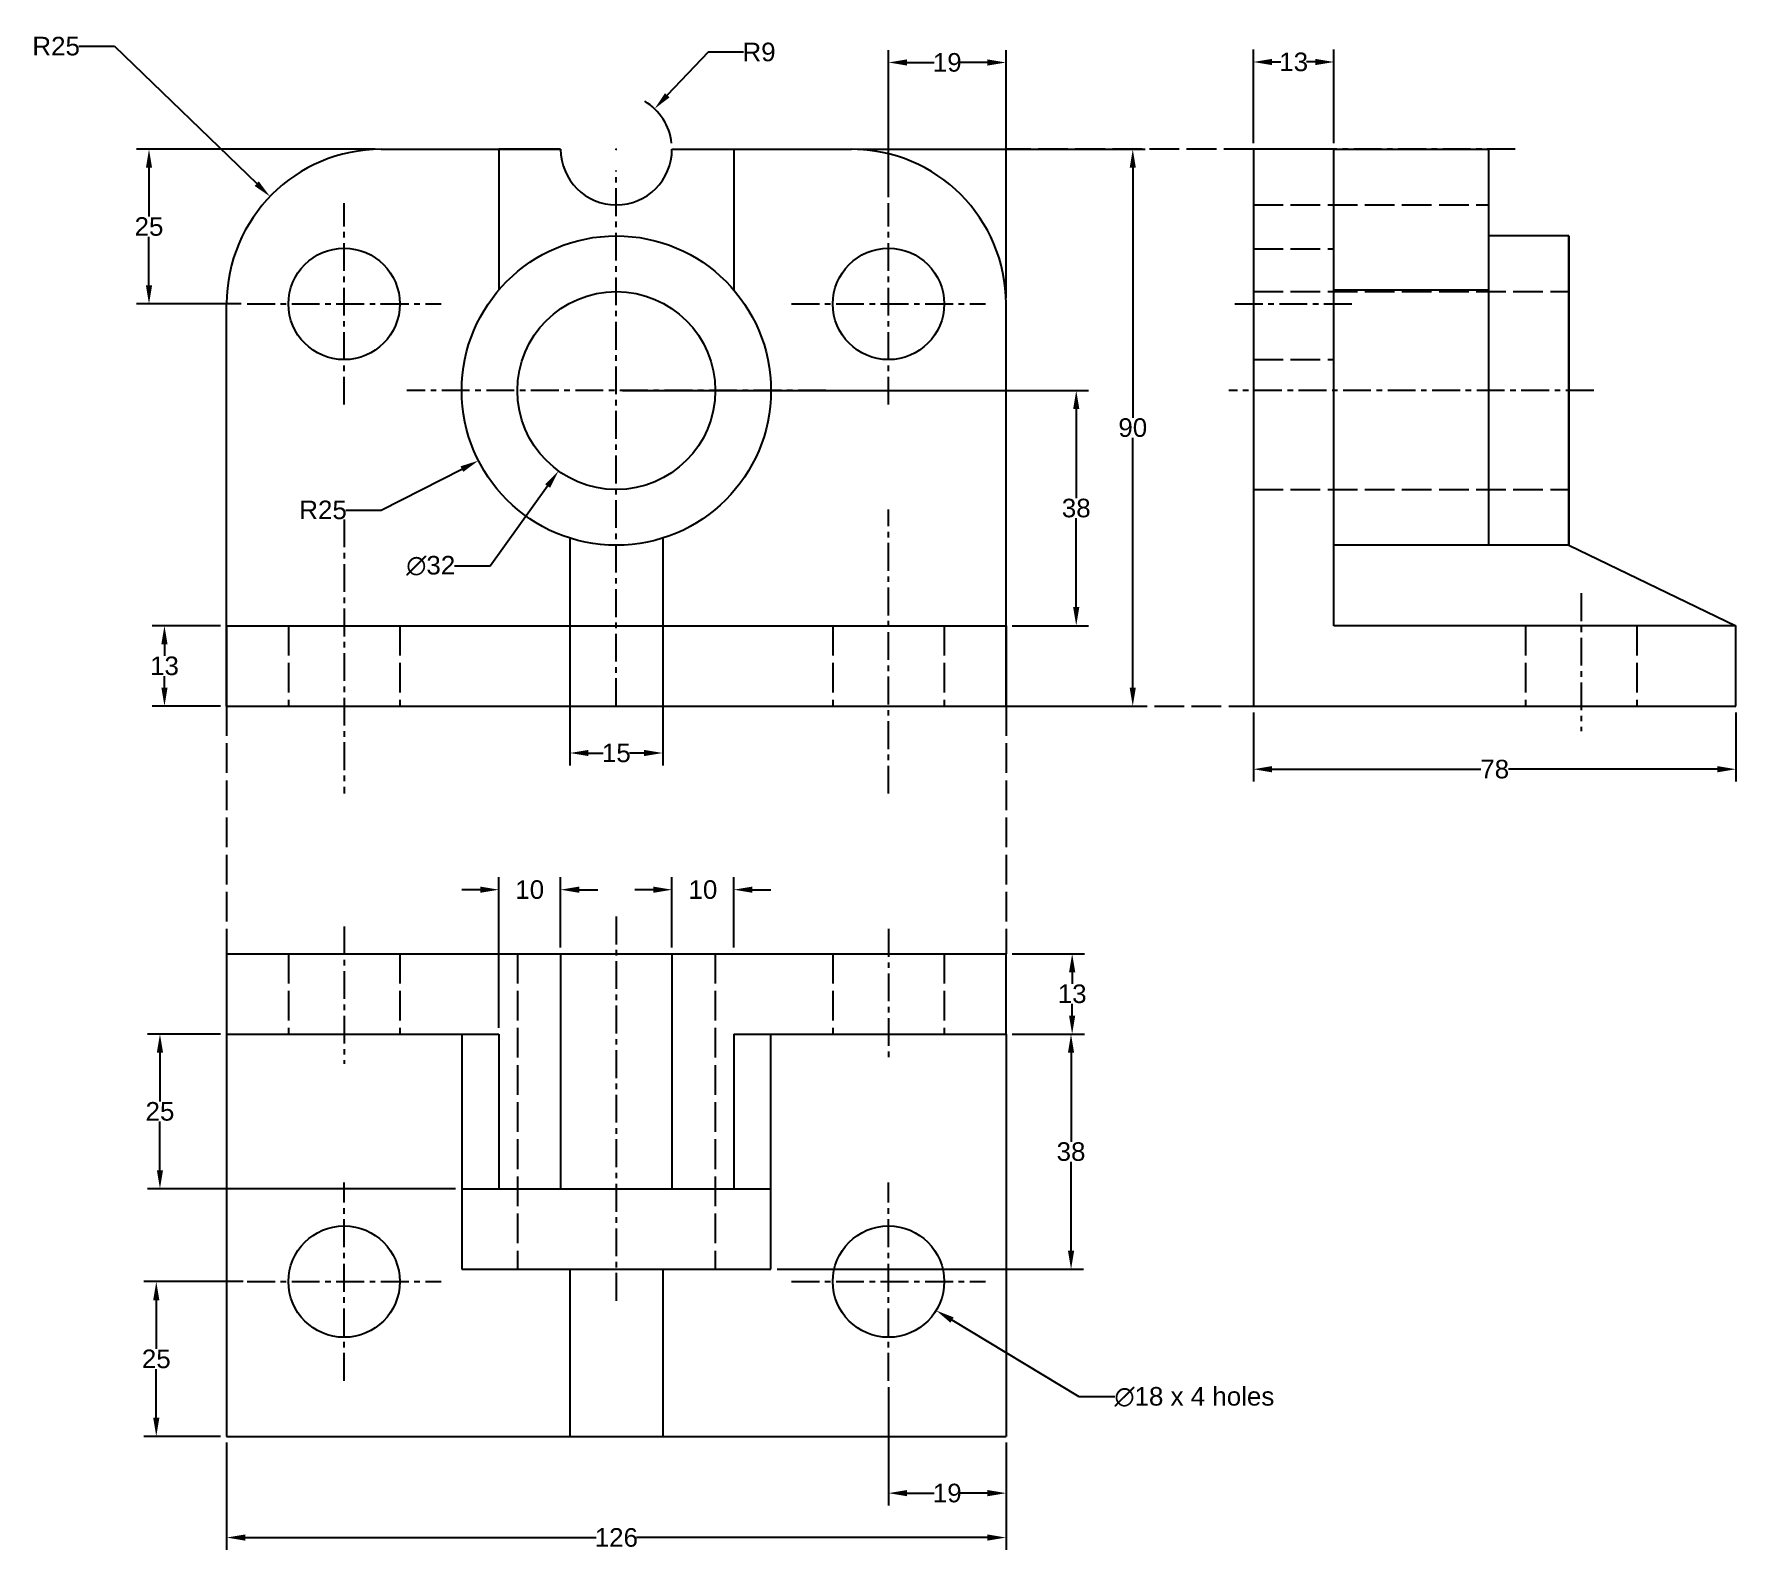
# Model space of a CAD drawing. Header units: inches. Extents: x -82 to 193, y -177 to 68.
import ezdxf

# ---------------------------------------------------------------- set-up
doc = ezdxf.new("R2010")
doc.units = ezdxf.units.IN
doc.header["$LTSCALE"] = 0.4
doc.header["$MEASUREMENT"] = 0
doc.linetypes.add('ACAD_ISO02W100', pattern=[15, 12, -3])
doc.linetypes.add('CENTER', pattern=[2, 1.25, -0.25, 0.25, -0.25])
doc.layers.add('Center', color=121, linetype='CENTER')
doc.layers.add('hidden', color=255, linetype='ACAD_ISO02W100')
doc.styles.get("Standard").update_dxf_attribs({"font": 'arial.ttf'})
doc.dimstyles.get("Standard").update_dxf_attribs({"dimtxt": 3, "dimasz": 3, "dimexe": 2, "dimexo": 1, "dimgap": 0.09, "dimtad": 0, "dimtih": 1, "dimtoh": 1, "dimdec": 0, "dimzin": 0, "dimdsep": 46, "dimtxsty": 'Standard', "dimcen": 0.09, "dimclrd": 3, "dimclre": 3, "dimclrt": 2, "dimadec": 0, "dimazin": 0, "dimtfac": 1, "dimtdec": 0, "dimtix": 1, "dimtofl": 0, "dimtmove": 0, "dimatfit": 3, "dimfxl": 10, "dimtfillclr": 2, "dimtolj": 1, "dimtzin": 0, "dimlwd": -1, "dimarcsym": 1})

# ---------------------------------------------------------------- blocks, each defined once
blk = doc.blocks.new('*D1')
at = {"layer": 'Defpoints', "color": 0, "transparency": 16777216}
for p in [(-60.56, -28), (-50.51, -28), (-50.51, -41)]:
    blk.add_point(p, dxfattribs=at)
at = {"layer": 'hidden', "color": 3, "linetype": 'Continuous', "lineweight": -2, "transparency": 16777216}
for p, q in [((-51.51, -28), (-62.56, -28)), ((-51.51, -41), (-62.56, -41))]:
    blk.add_line(p, q, dxfattribs=at)
at = {"layer": 'hidden', "color": 3, "linetype": 'Continuous', "transparency": 16777216}
for p, q in [((-60.56, -31), (-60.56, -32.88)), ((-60.56, -38), (-60.56, -36.13))]:
    blk.add_line(p, q, dxfattribs=at)
at = {"layer": 'hidden', "color": 3, "transparency": 16777216}
for points in [[(-61.06, -31), (-60.06, -31), (-60.56, -28)], [(-61.06, -38), (-60.06, -38), (-60.56, -41)]]:
    blk.add_solid(points, dxfattribs=at)
at = {"layer": 'hidden', "color": 2, "transparency": 16777216, "insert": (-60.56, -34.5), "char_height": 3, "attachment_point": 5}
blk.add_mtext('\\A1;13', dxfattribs=at)
blk = doc.blocks.new('*D2')
at = {"layer": 'Defpoints', "color": 0, "transparency": 16777216}
for p in [(50.49, 49), (95.98, 49), (75.49, -41)]:
    blk.add_point(p, dxfattribs=at)
at = {"layer": 'hidden', "color": 3, "linetype": 'Continuous', "lineweight": -2, "transparency": 16777216}
for p, q in [((51.49, 49), (97.98, 49)), ((76.49, -41), (97.98, -41))]:
    blk.add_line(p, q, dxfattribs=at)
at = {"layer": 'hidden', "color": 3, "linetype": 'Continuous', "transparency": 16777216}
for p, q in [((95.98, 46), (95.98, 5.62)), ((95.98, -38), (95.98, 2.37))]:
    blk.add_line(p, q, dxfattribs=at)
at = {"layer": 'hidden', "color": 3, "transparency": 16777216}
for points in [[(95.48, 46), (96.48, 46), (95.98, 49)], [(95.48, -38), (96.48, -38), (95.98, -41)]]:
    blk.add_solid(points, dxfattribs=at)
at = {"layer": 'hidden', "color": 2, "transparency": 16777216, "insert": (95.98, 4), "char_height": 3, "attachment_point": 5}
blk.add_mtext('\\A1;90', dxfattribs=at)
blk = doc.blocks.new('*D3')
at = {"layer": 'Defpoints', "color": 0, "transparency": 16777216}
for p in [(-43.49, 41.36), (-25.51, 24)]:
    blk.add_point(p, dxfattribs=at)
at = {"layer": 'hidden', "color": 3, "linetype": 'Continuous', "transparency": 16777216}
for p, q in [((-74.39, 65.65), (-68.66, 65.65)), ((-68.66, 65.65), (-45.65, 43.44))]:
    blk.add_line(p, q, dxfattribs=at)
at = {"layer": 'hidden', "color": 3, "lineweight": -2, "transparency": 16777216}
for p, q in [((-25.6, 24), (-25.42, 24)), ((-25.51, 23.91), (-25.51, 24.09))]:
    blk.add_line(p, q, dxfattribs=at)
at = {"layer": 'hidden', "color": 3, "transparency": 16777216}
blk.add_solid([(-45.31, 43.8), (-46, 43.08), (-43.49, 41.36)], dxfattribs=at)
at = {"layer": 'hidden', "color": 2, "transparency": 16777216, "insert": (-78.07, 65.65), "char_height": 3, "attachment_point": 5}
blk.add_mtext('\\A1;R25', dxfattribs=at)
blk = doc.blocks.new('*D4')
at = {"layer": 'Defpoints', "color": 0, "ltscale": 9, "transparency": 16777216}
for p in [(-63.06, 49), (-25.51, 49), (-47.18, 24)]:
    blk.add_point(p, dxfattribs=at)
at = {"layer": 'hidden', "color": 3, "linetype": 'Continuous', "lineweight": -2, "ltscale": 9, "transparency": 16777216}
for p, q in [((-26.51, 49), (-65.06, 49)), ((-48.18, 24), (-65.06, 24))]:
    blk.add_line(p, q, dxfattribs=at)
at = {"layer": 'hidden', "color": 3, "linetype": 'Continuous', "ltscale": 9, "transparency": 16777216}
for p, q in [((-63.06, 46), (-63.06, 38.12)), ((-63.06, 27), (-63.06, 34.87))]:
    blk.add_line(p, q, dxfattribs=at)
at = {"layer": 'hidden', "color": 3, "ltscale": 9, "transparency": 16777216}
for points in [[(-63.56, 46), (-62.56, 46), (-63.06, 49)], [(-63.56, 27), (-62.56, 27), (-63.06, 24)]]:
    blk.add_solid(points, dxfattribs=at)
at = {"layer": 'hidden', "color": 2, "ltscale": 9, "transparency": 16777216, "insert": (-63.06, 36.5), "char_height": 3, "attachment_point": 5}
blk.add_mtext('\\A1;25', dxfattribs=at)
blk = doc.blocks.new('*D5')
at = {"layer": 'Defpoints', "color": 0, "transparency": 16777216}
for p in [(75.49, 63.02), (56.49, 40.26), (75.49, 24)]:
    blk.add_point(p, dxfattribs=at)
at = {"layer": 'hidden', "color": 3, "linetype": 'Continuous', "lineweight": -2, "transparency": 16777216}
for p, q in [((56.49, 41.26), (56.49, 65.02)), ((75.49, 25), (75.49, 65.02))]:
    blk.add_line(p, q, dxfattribs=at)
at = {"layer": 'hidden', "color": 3, "linetype": 'Continuous', "transparency": 16777216}
for p, q in [((59.49, 63.02), (63.89, 63.02)), ((72.49, 63.02), (68.09, 63.02))]:
    blk.add_line(p, q, dxfattribs=at)
at = {"layer": 'hidden', "color": 3, "transparency": 16777216}
for points in [[(59.49, 63.52), (59.49, 62.52), (56.49, 63.02)], [(72.49, 63.52), (72.49, 62.52), (75.49, 63.02)]]:
    blk.add_solid(points, dxfattribs=at)
at = {"layer": 'hidden', "color": 2, "transparency": 16777216, "insert": (65.99, 63.02), "char_height": 3, "attachment_point": 5}
blk.add_mtext('\\A1;19', dxfattribs=at)
blk = doc.blocks.new('*D6')
at = {"layer": 'Defpoints', "color": 0, "transparency": 16777216}
for p in [(4.99, -20.93), (19.99, -20.93), (19.99, -48.57)]:
    blk.add_point(p, dxfattribs=at)
at = {"layer": 'hidden', "color": 3, "linetype": 'Continuous', "lineweight": -2, "transparency": 16777216}
for p, q in [((4.99, -21.93), (4.99, -50.57)), ((19.99, -21.93), (19.99, -50.57))]:
    blk.add_line(p, q, dxfattribs=at)
at = {"layer": 'hidden', "color": 3, "linetype": 'Continuous', "transparency": 16777216}
for p, q in [((7.99, -48.57), (10.38, -48.57)), ((16.99, -48.57), (14.6, -48.57))]:
    blk.add_line(p, q, dxfattribs=at)
at = {"layer": 'hidden', "color": 3, "transparency": 16777216}
for points in [[(7.99, -48.07), (7.99, -49.07), (4.99, -48.57)], [(16.99, -48.07), (16.99, -49.07), (19.99, -48.57)]]:
    blk.add_solid(points, dxfattribs=at)
at = {"layer": 'hidden', "color": 2, "transparency": 16777216, "insert": (12.49, -48.57), "char_height": 3, "attachment_point": 5}
blk.add_mtext('\\A1;15', dxfattribs=at)
blk = doc.blocks.new('*D7')
at = {"layer": 'Defpoints', "color": 0, "transparency": 16777216}
for p in [(12.49, 10), (86.84, 10), (75.49, -28)]:
    blk.add_point(p, dxfattribs=at)
at = {"layer": 'hidden', "color": 3, "linetype": 'Continuous', "lineweight": -2, "transparency": 16777216}
for p, q in [((13.49, 10), (88.84, 10)), ((76.49, -28), (88.84, -28))]:
    blk.add_line(p, q, dxfattribs=at)
at = {"layer": 'hidden', "color": 3, "linetype": 'Continuous', "transparency": 16777216}
for p, q in [((86.84, 7), (86.84, -7.38)), ((86.84, -25), (86.84, -10.63))]:
    blk.add_line(p, q, dxfattribs=at)
at = {"layer": 'hidden', "color": 3, "transparency": 16777216}
for points in [[(86.34, 7), (87.34, 7), (86.84, 10)], [(86.34, -25), (87.34, -25), (86.84, -28)]]:
    blk.add_solid(points, dxfattribs=at)
at = {"layer": 'hidden', "color": 2, "transparency": 16777216, "insert": (86.84, -9), "char_height": 3, "attachment_point": 5}
blk.add_mtext('\\A1;38', dxfattribs=at)
blk = doc.blocks.new('*D8')
at = {"layer": 'Defpoints', "color": 0, "transparency": 16777216}
for p in [(12.49, 10), (-9.8, -1.32)]:
    blk.add_point(p, dxfattribs=at)
at = {"layer": 'hidden', "color": 3, "lineweight": -2, "transparency": 16777216}
for p, q in [((12.4, 10), (12.58, 10)), ((12.49, 9.91), (12.49, 10.09))]:
    blk.add_line(p, q, dxfattribs=at)
at = {"layer": 'hidden', "color": 3, "linetype": 'Continuous', "transparency": 16777216}
for p, q in [((-25.5, -9.3), (-12.47, -2.68)), ((-31.23, -9.3), (-25.5, -9.3))]:
    blk.add_line(p, q, dxfattribs=at)
at = {"layer": 'hidden', "color": 3, "transparency": 16777216}
blk.add_solid([(-12.7, -2.24), (-12.25, -3.13), (-9.8, -1.32)], dxfattribs=at)
at = {"layer": 'hidden', "color": 2, "transparency": 16777216, "insert": (-34.92, -9.3), "char_height": 3, "attachment_point": 5}
blk.add_mtext('\\A1;R25', dxfattribs=at)
blk = doc.blocks.new('*D9')
at = {"color": 3, "linetype": 'Continuous', "lineweight": -2, "transparency": 16777216}
for p, q in [((-6.51, -93), (-6.51, -68.66)), ((3.49, -80), (3.49, -68.66))]:
    blk.add_line(p, q, dxfattribs=at)
at = {"color": 3, "linetype": 'Continuous', "transparency": 16777216}
for p, q in [((-9.51, -70.66), (-12.51, -70.66)), ((6.49, -70.66), (9.49, -70.66))]:
    blk.add_line(p, q, dxfattribs=at)
at = {"color": 3, "transparency": 16777216}
for points in [[(-9.51, -70.16), (-9.51, -71.16), (-6.51, -70.66)], [(6.49, -70.16), (6.49, -71.16), (3.49, -70.66)]]:
    blk.add_solid(points, dxfattribs=at)
at = {"layer": 'Defpoints', "color": 0, "transparency": 16777216}
for p in [(-6.51, -70.66), (3.49, -81), (-6.51, -94)]:
    blk.add_point(p, dxfattribs=at)
at = {"color": 2, "transparency": 16777216, "insert": (-1.51, -70.66), "char_height": 3, "attachment_point": 5}
blk.add_mtext('\\A1;10', dxfattribs=at)
blk = doc.blocks.new('*D10')
at = {"color": 3, "linetype": 'Continuous', "lineweight": -2, "transparency": 16777216}
for p, q in [((21.49, -80), (21.49, -68.66)), ((31.49, -80), (31.49, -68.66))]:
    blk.add_line(p, q, dxfattribs=at)
at = {"color": 3, "linetype": 'Continuous', "transparency": 16777216}
for p, q in [((18.49, -70.66), (15.49, -70.66)), ((34.49, -70.66), (37.49, -70.66))]:
    blk.add_line(p, q, dxfattribs=at)
at = {"color": 3, "transparency": 16777216}
for points in [[(18.49, -70.16), (18.49, -71.16), (21.49, -70.66)], [(34.49, -70.16), (34.49, -71.16), (31.49, -70.66)]]:
    blk.add_solid(points, dxfattribs=at)
at = {"layer": 'Defpoints', "color": 0, "transparency": 16777216}
for p in [(21.49, -70.66), (21.49, -81), (31.49, -81)]:
    blk.add_point(p, dxfattribs=at)
at = {"color": 2, "transparency": 16777216, "insert": (26.49, -70.66), "char_height": 3, "attachment_point": 5}
blk.add_mtext('\\A1;10', dxfattribs=at)
blk = doc.blocks.new('*D11')
at = {"layer": 'Center', "color": 3, "lineweight": -2, "transparency": 16777216}
for p, q in [((56.4, -134), (56.58, -134)), ((56.49, -134.09), (56.49, -133.91))]:
    blk.add_line(p, q, dxfattribs=at)
at = {"layer": 'Center', "color": 3, "linetype": 'Continuous', "transparency": 16777216}
for p, q in [((87.34, -152.63), (66.76, -140.21)), ((93.08, -152.63), (87.34, -152.63))]:
    blk.add_line(p, q, dxfattribs=at)
at = {"layer": 'Center', "color": 3, "transparency": 16777216}
blk.add_solid([(67.02, -139.78), (66.51, -140.64), (64.2, -138.66)], dxfattribs=at)
at = {"layer": 'Defpoints', "color": 0, "transparency": 16777216}
for p in [(48.79, -129.35), (64.2, -138.66)]:
    blk.add_point(p, dxfattribs=at)
at = {"layer": 'Center', "color": 2, "transparency": 16777216, "insert": (105.94, -152.63), "char_height": 3, "attachment_point": 5}
blk.add_mtext('\\A1;∅18 x 4 holes', dxfattribs=at)
blk = doc.blocks.new('*D12')
at = {"color": 3, "linetype": 'Continuous', "lineweight": -2, "transparency": 16777216}
for p, q in [((115.49, 50), (115.49, 65.1)), ((128.49, 50), (128.49, 65.1))]:
    blk.add_line(p, q, dxfattribs=at)
at = {"color": 3, "linetype": 'Continuous', "transparency": 16777216}
for p, q in [((118.49, 63.1), (119.9, 63.1)), ((125.49, 63.1), (124.09, 63.1))]:
    blk.add_line(p, q, dxfattribs=at)
at = {"color": 3, "transparency": 16777216}
for points in [[(118.49, 63.6), (118.49, 62.6), (115.49, 63.1)], [(125.49, 63.6), (125.49, 62.6), (128.49, 63.1)]]:
    blk.add_solid(points, dxfattribs=at)
at = {"layer": 'Defpoints', "color": 0, "transparency": 16777216}
for p in [(128.49, 63.1), (115.49, 49), (128.49, 49)]:
    blk.add_point(p, dxfattribs=at)
at = {"color": 2, "transparency": 16777216, "insert": (121.99, 63.1), "char_height": 3, "attachment_point": 5}
blk.add_mtext('\\A1;13', dxfattribs=at)
blk = doc.blocks.new('*D14')
at = {"color": 3, "linetype": 'Continuous', "lineweight": -2, "transparency": 16777216}
for p, q in [((-51.51, -94), (-63.29, -94)), ((-13.51, -119), (-63.29, -119))]:
    blk.add_line(p, q, dxfattribs=at)
at = {"color": 3, "linetype": 'Continuous', "transparency": 16777216}
for p, q in [((-61.29, -97), (-61.29, -104.88)), ((-61.29, -116), (-61.29, -108.13))]:
    blk.add_line(p, q, dxfattribs=at)
at = {"color": 3, "transparency": 16777216}
for points in [[(-61.79, -97), (-60.79, -97), (-61.29, -94)], [(-61.79, -116), (-60.79, -116), (-61.29, -119)]]:
    blk.add_solid(points, dxfattribs=at)
at = {"layer": 'Defpoints', "color": 0, "transparency": 16777216}
for p in [(-50.51, -94), (-61.29, -119), (-12.51, -119)]:
    blk.add_point(p, dxfattribs=at)
at = {"color": 2, "transparency": 16777216, "insert": (-61.29, -106.5), "char_height": 3, "attachment_point": 5}
blk.add_mtext('\\A1;25', dxfattribs=at)
blk = doc.blocks.new('*D15')
at = {"color": 3, "linetype": 'Continuous', "lineweight": -2, "transparency": 16777216}
for p, q in [((76.49, -94), (88, -94)), ((38.49, -132), (88, -132))]:
    blk.add_line(p, q, dxfattribs=at)
at = {"color": 3, "linetype": 'Continuous', "transparency": 16777216}
for p, q in [((86, -97), (86, -111.38)), ((86, -129), (86, -114.63))]:
    blk.add_line(p, q, dxfattribs=at)
at = {"color": 3, "transparency": 16777216}
for points in [[(85.5, -97), (86.5, -97), (86, -94)], [(85.5, -129), (86.5, -129), (86, -132)]]:
    blk.add_solid(points, dxfattribs=at)
at = {"layer": 'Defpoints', "color": 0, "transparency": 16777216}
for p in [(75.49, -94), (86, -94), (37.49, -132)]:
    blk.add_point(p, dxfattribs=at)
at = {"color": 2, "transparency": 16777216, "insert": (86, -113), "char_height": 3, "attachment_point": 5}
blk.add_mtext('\\A1;38', dxfattribs=at)
blk = doc.blocks.new('*D16')
at = {"color": 3, "linetype": 'Continuous', "lineweight": -2, "transparency": 16777216}
for p, q in [((76.49, -81), (88.18, -81)), ((76.49, -94), (88.18, -94))]:
    blk.add_line(p, q, dxfattribs=at)
at = {"color": 3, "linetype": 'Continuous', "transparency": 16777216}
for p, q in [((86.18, -84), (86.18, -85.88)), ((86.18, -91), (86.18, -89.13))]:
    blk.add_line(p, q, dxfattribs=at)
at = {"color": 3, "transparency": 16777216}
for points in [[(85.68, -84), (86.68, -84), (86.18, -81)], [(85.68, -91), (86.68, -91), (86.18, -94)]]:
    blk.add_solid(points, dxfattribs=at)
at = {"layer": 'Defpoints', "color": 0, "transparency": 16777216}
for p in [(75.49, -81), (75.49, -94), (86.18, -94)]:
    blk.add_point(p, dxfattribs=at)
at = {"color": 2, "transparency": 16777216, "insert": (86.18, -87.5), "char_height": 3, "attachment_point": 5}
blk.add_mtext('\\A1;13', dxfattribs=at)
blk = doc.blocks.new('*D17')
at = {"color": 3, "linetype": 'Continuous', "transparency": 16777216}
for p, q in [((27.31, 64.7), (20.73, 57.72)), ((33.05, 64.7), (27.31, 64.7))]:
    blk.add_line(p, q, dxfattribs=at)
at = {"color": 3, "lineweight": -2, "transparency": 16777216}
for p, q in [((12.4, 49), (12.58, 49)), ((12.49, 48.91), (12.49, 49.09))]:
    blk.add_line(p, q, dxfattribs=at)
at = {"color": 3, "linetype": 'Continuous', "lineweight": -2, "transparency": 16777216}
blk.add_arc((12.49, 49), 9, 6.3662, 59.3936, dxfattribs=at)
at = {"color": 3, "transparency": 16777216}
blk.add_solid([(20.36, 58.07), (21.09, 57.38), (18.67, 55.54)], dxfattribs=at)
at = {"layer": 'Defpoints', "color": 0, "transparency": 16777216}
for p in [(18.67, 55.54), (12.49, 49)]:
    blk.add_point(p, dxfattribs=at)
at = {"color": 2, "transparency": 16777216, "insert": (35.56, 64.7), "char_height": 3, "attachment_point": 5}
blk.add_mtext('\\A1;R9', dxfattribs=at)
blk = doc.blocks.new('*D18')
at = {"color": 3, "lineweight": -2, "transparency": 16777216}
for p, q in [((12.4, 10), (12.58, 10)), ((12.49, 9.91), (12.49, 10.09))]:
    blk.add_line(p, q, dxfattribs=at)
at = {"color": 3, "linetype": 'Continuous', "transparency": 16777216}
for p, q in [((-7.9, -18.32), (1.39, -5.42)), ((-13.66, -18.32), (-7.9, -18.32))]:
    blk.add_line(p, q, dxfattribs=at)
at = {"color": 3, "transparency": 16777216}
blk.add_solid([(0.98, -5.13), (1.79, -5.71), (3.14, -2.99)], dxfattribs=at)
at = {"layer": 'Defpoints', "color": 0, "transparency": 16777216}
for p in [(21.84, 22.98), (3.14, -2.99)]:
    blk.add_point(p, dxfattribs=at)
at = {"color": 2, "transparency": 16777216, "insert": (-17.51, -18.32), "char_height": 3, "attachment_point": 5}
blk.add_mtext('\\A1;∅32', dxfattribs=at)
blk = doc.blocks.new('*D19')
at = {"color": 3, "linetype": 'Continuous', "lineweight": -2, "transparency": 16777216}
for p, q in [((115.49, -42), (115.49, -53.19)), ((193.49, -42), (193.49, -53.19))]:
    blk.add_line(p, q, dxfattribs=at)
at = {"color": 3, "linetype": 'Continuous', "transparency": 16777216}
for p, q in [((118.49, -51.19), (152.26, -51.19)), ((190.49, -51.19), (156.72, -51.19))]:
    blk.add_line(p, q, dxfattribs=at)
at = {"color": 3, "transparency": 16777216}
for points in [[(118.49, -50.69), (118.49, -51.69), (115.49, -51.19)], [(190.49, -50.69), (190.49, -51.69), (193.49, -51.19)]]:
    blk.add_solid(points, dxfattribs=at)
at = {"layer": 'Defpoints', "color": 0, "transparency": 16777216}
for p in [(115.49, -41), (193.49, -41), (193.49, -51.19)]:
    blk.add_point(p, dxfattribs=at)
at = {"color": 2, "transparency": 16777216, "insert": (154.49, -51.19), "char_height": 3, "attachment_point": 5}
blk.add_mtext('\\A1;78', dxfattribs=at)
blk = doc.blocks.new('*D20')
at = {"color": 3, "linetype": 'Continuous', "lineweight": -2, "transparency": 16777216}
for p, q in [((-50.51, -160), (-50.51, -177.36)), ((75.49, -160), (75.49, -177.36))]:
    blk.add_line(p, q, dxfattribs=at)
at = {"color": 3, "linetype": 'Continuous', "transparency": 16777216}
for p, q in [((-47.51, -175.36), (9.23, -175.36)), ((72.49, -175.36), (15.75, -175.36))]:
    blk.add_line(p, q, dxfattribs=at)
at = {"color": 3, "transparency": 16777216}
for points in [[(-47.51, -174.86), (-47.51, -175.86), (-50.51, -175.36)], [(72.49, -174.86), (72.49, -175.86), (75.49, -175.36)]]:
    blk.add_solid(points, dxfattribs=at)
at = {"layer": 'Defpoints', "color": 0, "transparency": 16777216}
for p in [(-50.51, -159), (75.49, -159), (75.49, -175.36)]:
    blk.add_point(p, dxfattribs=at)
at = {"color": 2, "transparency": 16777216, "insert": (12.49, -175.36), "char_height": 3, "attachment_point": 5}
blk.add_mtext('\\A1;126', dxfattribs=at)
blk = doc.blocks.new('*D21')
at = {"color": 3, "linetype": 'Continuous', "lineweight": -2, "transparency": 16777216}
for p, q in [((-47.81, -134), (-63.88, -134)), ((-51.51, -159), (-63.88, -159))]:
    blk.add_line(p, q, dxfattribs=at)
at = {"color": 3, "linetype": 'Continuous', "transparency": 16777216}
for p, q in [((-61.88, -137), (-61.88, -144.88)), ((-61.88, -156), (-61.88, -148.13))]:
    blk.add_line(p, q, dxfattribs=at)
at = {"color": 3, "transparency": 16777216}
for points in [[(-62.38, -137), (-61.38, -137), (-61.88, -134)], [(-62.38, -156), (-61.38, -156), (-61.88, -159)]]:
    blk.add_solid(points, dxfattribs=at)
at = {"layer": 'Defpoints', "color": 0, "transparency": 16777216}
for p in [(-46.81, -134), (-61.88, -159), (-50.51, -159)]:
    blk.add_point(p, dxfattribs=at)
at = {"color": 2, "transparency": 16777216, "insert": (-61.88, -146.5), "char_height": 3, "attachment_point": 5}
blk.add_mtext('\\A1;25', dxfattribs=at)
blk = doc.blocks.new('*D22')
at = {"color": 3, "linetype": 'Continuous', "lineweight": -2, "transparency": 16777216}
for p, q in [((56.49, -151.03), (56.49, -170.18)), ((75.49, -160), (75.49, -170.18))]:
    blk.add_line(p, q, dxfattribs=at)
at = {"color": 3, "linetype": 'Continuous', "transparency": 16777216}
for p, q in [((59.49, -168.18), (63.89, -168.18)), ((72.49, -168.18), (68.09, -168.18))]:
    blk.add_line(p, q, dxfattribs=at)
at = {"color": 3, "transparency": 16777216}
for points in [[(59.49, -167.68), (59.49, -168.68), (56.49, -168.18)], [(72.49, -167.68), (72.49, -168.68), (75.49, -168.18)]]:
    blk.add_solid(points, dxfattribs=at)
at = {"layer": 'Defpoints', "color": 0, "transparency": 16777216}
for p in [(56.49, -150.03), (75.49, -159), (75.49, -168.18)]:
    blk.add_point(p, dxfattribs=at)
at = {"color": 2, "transparency": 16777216, "insert": (65.99, -168.18), "char_height": 3, "attachment_point": 5}
blk.add_mtext('\\A1;19', dxfattribs=at)

msp = doc.modelspace()

# ---------------------------------------------------------------- linework, layer by layer
for p, q in [((-25.51, 49), (3.49, 49)), ((3.49, 49), (-6.51, 49)), ((3.49, 49), (-6.51, 49)), ((-6.51, 49), (-6.51, 26.24)), ((21.49, 49), (50.49, 49)), ((31.49, 49), (31.49, 26.24)), ((115.49, 49), (115.49, -41)), ((128.49, 49), (115.49, 49)), ((128.49, -28), (128.49, 49)), ((128.49, 49), (153.49, 49)), ((153.49, 49), (153.49, -15)), ((153.49, 49), (153.49, 26.25)), ((166.49, 35), (153.49, 35)), ((166.49, -15), (166.49, 35)), ((166.49, 35), (166.49, -15)), ((166.49, 35), (166.49, -15)), ((153.49, 26.25), (128.49, 26.25)), ((-50.51, -41), (-50.51, 24)), ((75.49, -41), (75.49, 24)), ((4.99, -13.85), (4.99, -28)), ((19.99, -13.85), (19.99, -28)), ((166.49, -15), (128.49, -15)), ((166.49, -15), (193.49, -28)), ((-50.51, -28), (75.49, -28)), ((-50.51, -28), (-50.51, -41)), ((75.49, -28), (75.49, -41)), ((193.49, -28), (128.49, -28)), ((193.49, -41), (193.49, -28)), ((-50.51, -41), (75.49, -41)), ((115.49, -41), (193.49, -41)), ((-50.51, -81), (3.49, -81)), ((-50.51, -81), (-50.51, -94)), ((3.49, -81), (3.49, -119)), ((3.49, -81), (21.49, -81)), ((21.49, -81), (21.49, -119)), ((21.49, -81), (75.49, -81)), ((75.49, -94), (75.49, -81)), ((-50.51, -94), (-6.51, -94)), ((-50.51, -94), (-50.51, -159)), ((-12.51, -94), (-12.51, -132)), ((-6.51, -94), (-6.51, -119)), ((31.49, -94), (31.49, -119)), ((31.49, -94), (75.49, -94)), ((37.49, -132), (37.49, -94)), ((75.49, -94), (75.49, -159)), ((-12.51, -119), (37.49, -119)), ((-12.51, -132), (37.49, -132)), ((4.99, -132), (4.99, -159)), ((19.99, -132), (19.99, -159)), ((-50.51, -159), (75.49, -159))]:
    msp.add_line(p, q)
for centre, radius in [((12.49, 10), 25), ((56.49, 24), 9), ((12.49, 10), 16), ((-31.51, -134), 9), ((56.49, -134), 9)]:
    msp.add_circle(centre, radius)
at = {"ltscale": 9}
msp.add_circle((-31.51, 24), 9, dxfattribs=at)
for centre, radius, start, end in [((-25.51, 24), 25, 90, 180), ((12.49, 49), 9, 180, 0), ((50.49, 24), 25, 0, 90)]:
    msp.add_arc(centre, radius, start, end)
at = {"layer": 'Center', "ltscale": 9}
for p, q in [((157.79, 49), (115.49, 49)), ((12.49, -41), (12.49, 45.56)), ((-31.51, 7.73), (-31.51, 40.26)), ((56.49, 7.73), (56.49, 40.26)), ((-47.18, 24), (-15.83, 24)), ((40.82, 24), (72.17, 24)), ((112.49, 24), (131.49, 24)), ((46.38, 10), (-21.4, 10)), ((170.49, 10), (111.49, 10)), ((-31.51, -10.83), (-31.51, -55.13)), ((56.49, -55.13), (56.49, -9.22)), ((168.49, -22.75), (168.49, -45.04)), ((-31.51, -76.62), (-31.51, -98.82)), ((12.49, -75), (12.49, -137.35)), ((56.49, -77), (56.49, -98)), ((-31.51, -150.03), (-31.51, -117.98)), ((56.49, -150.03), (56.49, -117.98)), ((-47.18, -134), (-15.83, -134)), ((40.82, -134), (72.17, -134))]:
    msp.add_line(p, q, dxfattribs=at)
at = {"layer": 'hidden'}
for p, q in [((115.49, 49), (75.49, 49)), ((115.49, 40), (153.49, 40)), ((115.49, 32.91), (128.49, 32.91)), ((115.49, 26), (166.49, 26)), ((115.49, 15), (128.49, 15)), ((115.49, -6), (166.49, -6)), ((-40.51, -28), (-40.51, -41)), ((-31.51, -28), (-31.51, -28)), ((-31.51, -28), (-31.51, -28)), ((-31.51, -28), (-31.51, -28)), ((-31.51, -28), (-31.51, -28)), ((-31.51, -28), (-31.51, -28)), ((-31.51, -28), (-31.51, -28)), ((-31.51, -28), (-31.51, -28)), ((-31.51, -28), (-31.51, -28)), ((-22.51, -28), (-22.51, -41)), ((47.49, -28), (47.49, -41)), ((65.49, -28), (65.49, -41)), ((159.49, -28), (159.49, -41)), ((177.49, -28), (177.49, -41)), ((-50.51, -41), (-50.51, -81)), ((75.49, -41), (75.49, -81)), ((75.49, -41), (115.49, -41)), ((-40.51, -81), (-40.51, -94)), ((-22.51, -81), (-22.51, -94)), ((-3.51, -81), (-3.51, -132)), ((28.49, -81), (28.49, -132)), ((47.49, -81), (47.49, -94)), ((65.49, -81), (65.49, -94))]:
    msp.add_line(p, q, dxfattribs=at)

# ---------------------------------------------------------------- dimensions: what is measured, and where the dimension line sits
dim = msp.add_radius_dim(center=(12.49, 49), mpoint=(18.67, 55.54), dimstyle='Standard')
dim.commit()
dim.dimension.update_dxf_attribs({"geometry": '*D17', "text_midpoint": (35.56, 64.7), "dimtype": 164})
for base, p1, p2, picture, middle in [((128.49, 63.1), (115.49, 49), (128.49, 49), '*D12', (121.99, 63.1)), ((193.49, -51.19), (115.49, -41), (193.49, -41), '*D19', (154.49, -51.19)), ((-6.51, -70.66), (3.49, -81), (-6.51, -94), '*D9', (-1.51, -70.66)), ((21.49, -70.66), (31.49, -81), (21.49, -81), '*D10', (26.49, -70.66))]:
    dim = msp.add_linear_dim(base=base, p1=p1, p2=p2, dimstyle='Standard')
    dim.commit()
    dim.dimension.update_dxf_attribs({"geometry": picture, "text_midpoint": middle})
dim = msp.add_diameter_dim_2p(p1=(21.84, 22.98), p2=(3.14, -2.99), dimstyle='Standard')
dim.commit()
dim.dimension.update_dxf_attribs({"geometry": '*D18', "text_midpoint": (-17.51, -18.32), "dimtype": 163})
for base, p1, p2, picture, middle in [((86.18, -94), (75.49, -81), (75.49, -94), '*D16', (86.18, -87.5)), ((-61.88, -159), (-46.81, -134), (-50.51, -159), '*D21', (-61.88, -146.5))]:
    dim = msp.add_linear_dim(base=base, p1=p1, p2=p2, angle=90, dimstyle='Standard')
    dim.commit()
    dim.dimension.update_dxf_attribs({"geometry": picture, "text_midpoint": middle})
for base, p1, p2, picture, middle in [((-61.29, -119), (-50.51, -94), (-12.51, -119), '*D14', (-61.29, -106.5)), ((86, -94), (37.49, -132), (75.49, -94), '*D15', (86, -113))]:
    dim = msp.add_linear_dim(base=base, p1=p1, p2=p2, angle=90, dimstyle='Standard')
    dim.commit()
    dim.dimension.update_dxf_attribs({"geometry": picture, "text_midpoint": middle, "dimtype": 160})
for base, p1, picture, middle in [((75.49, -168.18), (56.49, -150.03), '*D22', (65.99, -168.18)), ((75.49, -175.36), (-50.51, -159), '*D20', (12.49, -175.36))]:
    dim = msp.add_linear_dim(base=base, p1=p1, p2=(75.49, -159), dimstyle='Standard')
    dim.commit()
    dim.dimension.update_dxf_attribs({"geometry": picture, "text_midpoint": middle, "dimtype": 160})
at = {"layer": 'Center'}
dim = msp.add_diameter_dim_2p(p1=(48.79, -129.35), p2=(64.2, -138.66), text='<> x 4 holes', dimstyle='Standard', dxfattribs=at)
dim.commit()
dim.dimension.update_dxf_attribs({"geometry": '*D11', "text_midpoint": (105.94, -152.63), "dimtype": 163})
at = {"layer": 'hidden'}
for center, mpoint, picture, middle in [((-25.51, 24), (-43.49, 41.36), '*D3', (-78.07, 65.65)), ((12.49, 10), (-9.8, -1.32), '*D8', (-34.92, -9.3))]:
    dim = msp.add_radius_dim(center=center, mpoint=mpoint, dimstyle='Standard', dxfattribs=at)
    dim.commit()
    dim.dimension.update_dxf_attribs({"geometry": picture, "text_midpoint": middle, "dimtype": 164})
for base, p1, p2, picture, middle in [((75.49, 63.02), (56.49, 40.26), (75.49, 24), '*D5', (65.99, 63.02)), ((19.99, -48.57), (4.99, -20.93), (19.99, -20.93), '*D6', (12.49, -48.57))]:
    dim = msp.add_linear_dim(base=base, p1=p1, p2=p2, dimstyle='Standard', dxfattribs=at)
    dim.commit()
    dim.dimension.update_dxf_attribs({"geometry": picture, "text_midpoint": middle})
at = {"layer": 'hidden', "ltscale": 9}
dim = msp.add_linear_dim(base=(-63.06, 49), p1=(-47.18, 24), p2=(-25.51, 49), angle=90, dimstyle='Standard', dxfattribs=at)
dim.commit()
dim.dimension.update_dxf_attribs({"geometry": '*D4', "text_midpoint": (-63.06, 36.5), "dimtype": 160})
at = {"layer": 'hidden'}
for base, p1, p2, picture, middle in [((95.98, 49), (75.49, -41), (50.49, 49), '*D2', (95.98, 4)), ((86.84, 10), (75.49, -28), (12.49, 10), '*D7', (86.84, -9)), ((-60.56, -28), (-50.51, -41), (-50.51, -28), '*D1', (-60.56, -34.5))]:
    dim = msp.add_linear_dim(base=base, p1=p1, p2=p2, angle=90, dimstyle='Standard', dxfattribs=at)
    dim.commit()
    dim.dimension.update_dxf_attribs({"geometry": picture, "text_midpoint": middle, "dimtype": 160})

doc.saveas('drawing.dxf')
